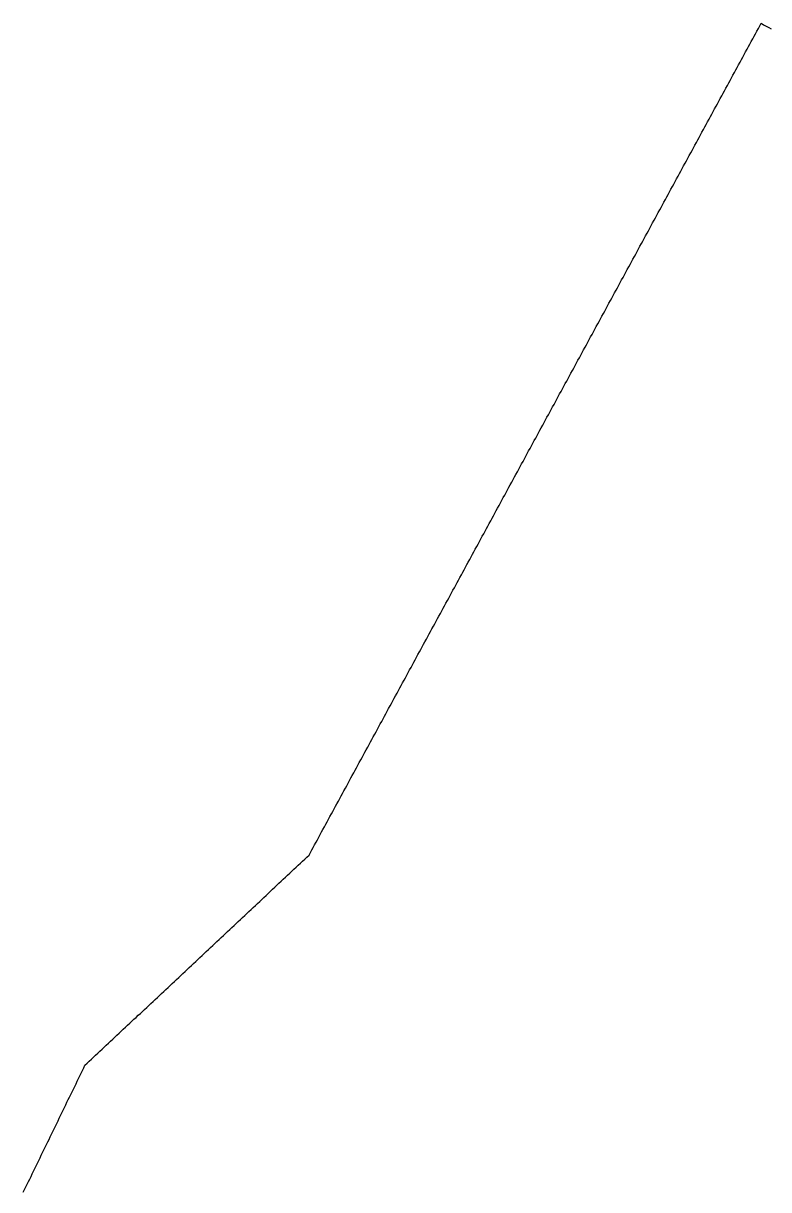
# Model space of a CAD drawing. Header units: inches. Extents: x 130170 to 284068, y 377793 to 804530.
# Drawn here: x 157390 to 159913, y 621298 to 625245 of the extents above; entities that cross this region are included whole.
import ezdxf

# ---------------------------------------------------------------- set-up
doc = ezdxf.new("R2010")
doc.units = ezdxf.units.IN
doc.header["$MEASUREMENT"] = 0
doc.layers.add('muni_il', color=7, linetype='Continuous')

msp = doc.modelspace()

# ---------------------------------------------------------------- linework, layer by layer
at = {"layer": 'muni_il'}
msp.add_lwpolyline([(157390.3, 621289.3), (157394.6, 621298.2), (157399, 621307.2), (157403.3, 621316.1), (157407.7, 621325.1), (157412, 621334), (157416.4, 621343), (157420.7, 621351.9), (157425.1, 621360.9), (157429.4, 621369.8), (157433.8, 621378.8), (157438.1, 621387.7), (157442.5, 621396.7), (157446.8, 621405.6), (157451.2, 621414.6), (157455.5, 621423.5), (157459.9, 621432.5), (157464.2, 621441.4), (157468.6, 621450.4), (157472.9, 621459.3), (157477.3, 621468.3), (157481.6, 621477.3), (157486, 621486.2), (157490.3, 621495.2), (157494.7, 621504.1), (157499, 621513.1), (157503.4, 621522), (157507.7, 621531), (157512, 621539.9), (157516.4, 621548.9), (157520.7, 621557.8), (157525.1, 621566.8), (157529.4, 621575.7), (157533.8, 621584.7), (157538.1, 621593.6), (157542.5, 621602.6), (157546.8, 621611.5), (157551.2, 621620.5), (157555.5, 621629.4), (157559.9, 621638.4), (157564.2, 621647.4), (157568.6, 621656.3), (157572.9, 621665.3), (157577.3, 621674.2), (157581.6, 621683.2), (157586, 621692.1), (157590.3, 621701.1), (157594.7, 621710), (157599, 621719), (157606.2, 621725.7), (157613.4, 621732.5), (157620.6, 621739.2), (157627.8, 621746), (157635, 621752.8), (157642.2, 621759.5), (157649.4, 621766.3), (157656.6, 621773), (157663.9, 621779.8), (157671.1, 621786.5), (157678.3, 621793.3), (157685.5, 621800), (157692.7, 621806.8), (157699.9, 621813.6), (157707.1, 621820.3), (157714.3, 621827.1), (157721.5, 621833.8), (157728.7, 621840.6), (157735.9, 621847.3), (157743.1, 621854.1), (157750.3, 621860.9), (157757.5, 621867.6), (157764.7, 621874.4), (157771.9, 621881.1), (157779.1, 621887.9), (157786.3, 621894.6), (157793.5, 621901.4), (157800.7, 621908.1), (157807.9, 621914.9), (157815.1, 621921.7), (157822.3, 621928.4), (157829.5, 621935.2), (157836.7, 621941.9), (157844, 621948.7), (157851.2, 621955.4), (157858.4, 621962.2), (157865.6, 621969), (157872.8, 621975.7), (157880, 621982.5), (157887.2, 621989.2), (157894.4, 621996), (157901.6, 622002.7), (157908.8, 622009.5), (157916, 622016.2), (157923.2, 622023), (157930.4, 622029.8), (157937.6, 622036.5), (157944.8, 622043.3), (157952, 622050), (157959.2, 622056.8), (157966.4, 622063.5), (157973.6, 622070.3), (157980.8, 622077.1), (157988, 622083.8), (157995.2, 622090.6), (158002.4, 622097.3), (158009.6, 622104.1), (158016.8, 622110.8), (158024.1, 622117.6), (158031.3, 622124.4), (158038.5, 622131.1), (158045.7, 622137.9), (158052.9, 622144.6), (158060.1, 622151.4), (158067.3, 622158.1), (158074.5, 622164.9), (158081.7, 622171.6), (158088.9, 622178.4), (158096.1, 622185.2), (158103.3, 622191.9), (158110.5, 622198.7), (158117.7, 622205.4), (158124.9, 622212.2), (158132.1, 622218.9), (158139.4, 622225.7), (158146.6, 622232.6), (158153.9, 622239.4), (158161.2, 622246.2), (158168.4, 622253), (158175.7, 622259.8), (158182.9, 622266.6), (158190.2, 622273.4), (158197.5, 622280.2), (158204.7, 622287), (158212, 622293.8), (158219.2, 622300.6), (158226.5, 622307.5), (158233.7, 622314.3), (158241, 622321.1), (158248.3, 622327.9), (158255.5, 622334.7), (158262.8, 622341.5), (158270, 622348.3), (158277.3, 622355.1), (158284.6, 622361.9), (158291.8, 622368.7), (158299.1, 622375.5), (158306.3, 622382.3), (158313.6, 622389.2), (158320.9, 622396), (158328.1, 622402.8), (158335.4, 622409.6), (158342.6, 622416.4), (158349.9, 622423.2), (158357.2, 622430), (158361.9, 622438.7), (158366.6, 622447.4), (158371.3, 622456.1), (158376.1, 622464.8), (158380.8, 622473.5), (158385.5, 622482.2), (158390.3, 622490.9), (158395, 622499.6), (158399.7, 622508.3), (158404.4, 622517), (158409.2, 622525.7), (158413.9, 622534.4), (158418.6, 622543.1), (158423.3, 622551.8), (158428.1, 622560.5), (158432.8, 622569.2), (158437.5, 622577.9), (158442.2, 622586.6), (158447, 622595.3), (158451.7, 622604), (158456.4, 622612.7), (158461.1, 622621.4), (158465.9, 622630.1), (158470.6, 622638.8), (158475.3, 622647.6), (158480.1, 622656.3), (158484.8, 622665), (158489.5, 622673.7), (158494.2, 622682.4), (158499, 622691.1), (158503.7, 622699.8), (158508.4, 622708.5), (158513.1, 622717.2), (158517.9, 622725.9), (158522.6, 622734.6), (158527.3, 622743.3), (158532, 622752), (158536.8, 622760.7), (158541.5, 622769.4), (158546.2, 622778.1), (158550.9, 622786.8), (158555.7, 622795.5), (158560.4, 622804.2), (158565.1, 622812.9), (158569.9, 622821.6), (158574.6, 622830.3), (158579.3, 622839), (158584, 622847.7), (158588.8, 622856.4), (158593.5, 622865.1), (158598.2, 622873.8), (158603, 622882.5), (158607.7, 622891.2), (158612.4, 622899.9), (158617.2, 622908.6), (158621.9, 622917.3), (158626.6, 622926), (158631.3, 622934.7), (158636.1, 622943.4), (158640.8, 622952.1), (158645.5, 622960.8), (158650.3, 622969.5), (158655, 622978.2), (158659.7, 622986.9), (158664.5, 622995.6), (158669.2, 623004.3), (158673.9, 623013), (158678.6, 623021.7), (158683.4, 623030.4), (158688.1, 623039.1), (158692.8, 623047.8), (158697.6, 623056.5), (158702.3, 623065.2), (158707, 623073.9), (158711.7, 623082.6), (158716.5, 623091.3), (158721.2, 623100), (158725.9, 623108.7), (158730.7, 623117.4), (158735.4, 623126.1), (158740.1, 623134.8), (158744.9, 623143.5), (158749.6, 623152.2), (158754.3, 623160.9), (158759, 623169.6), (158763.8, 623178.3), (158768.5, 623187), (158773.2, 623195.7), (158778, 623204.3), (158782.7, 623213), (158787.4, 623221.7), (158792.2, 623230.4), (158796.9, 623239.1), (158801.6, 623247.8), (158806.3, 623256.5), (158811.1, 623265.2), (158815.8, 623273.9), (158820.5, 623282.6), (158825.3, 623291.3), (158830, 623300), (158834.7, 623308.7), (158839.4, 623317.4), (158844.2, 623326.1), (158848.9, 623334.8), (158853.6, 623343.5), (158858.4, 623352.2), (158863.1, 623360.9), (158867.8, 623369.6), (158872.6, 623378.3), (158877.3, 623387), (158882, 623395.7), (158886.7, 623404.4), (158891.5, 623413.1), (158896.2, 623421.8), (158900.9, 623430.5), (158905.7, 623439.2), (158910.4, 623447.9), (158915.1, 623456.6), (158919.9, 623465.3), (158924.6, 623474), (158929.3, 623482.7), (158934, 623491.4), (158938.8, 623500.1), (158943.5, 623508.8), (158948.2, 623517.5), (158953, 623526.2), (158957.7, 623534.9), (158962.4, 623543.6), (158967.1, 623552.3), (158971.9, 623561), (158976.6, 623569.7), (158981.3, 623578.4), (158986.1, 623587.1), (158990.8, 623595.8), (158995.5, 623604.5), (159000.3, 623613.3), (159005.1, 623622.1), (159009.8, 623630.8), (159014.6, 623639.6), (159019.4, 623648.4), (159024.1, 623657.1), (159028.9, 623665.9), (159033.7, 623674.7), (159038.4, 623683.4), (159043.2, 623692.2), (159048, 623701), (159052.7, 623709.8), (159057.5, 623718.5), (159062.3, 623727.3), (159067.1, 623736.1), (159071.8, 623744.8), (159076.6, 623753.6), (159081.4, 623762.4), (159086.1, 623771.2), (159090.9, 623779.9), (159095.7, 623788.7), (159100.4, 623797.5), (159105.2, 623806.2), (159110, 623815), (159114.7, 623823.8), (159119.5, 623832.5), (159124.3, 623841.3), (159129, 623850.1), (159133.8, 623858.9), (159138.6, 623867.6), (159143.3, 623876.4), (159148.1, 623885.2), (159152.9, 623893.9), (159157.7, 623902.7), (159162.4, 623911.5), (159167.2, 623920.3), (159172, 623929), (159176.7, 623937.8), (159181.5, 623946.6), (159186.3, 623955.3), (159191, 623964.1), (159195.8, 623972.9), (159200.6, 623981.6), (159205.3, 623990.4), (159210.1, 623999.2), (159214.9, 624008), (159219.6, 624016.7), (159224.4, 624025.5), (159229.2, 624034.3), (159233.9, 624043), (159238.7, 624051.8), (159243.5, 624060.6), (159248.3, 624069.4), (159253, 624078.1), (159257.8, 624086.9), (159262.6, 624095.7), (159267.3, 624104.4), (159272.1, 624113.2), (159276.9, 624122), (159281.6, 624130.7), (159286.4, 624139.5), (159291.2, 624148.3), (159295.9, 624157.1), (159300.7, 624165.8), (159305.5, 624174.6), (159310.2, 624183.4), (159315, 624192.1), (159319.8, 624200.9), (159324.5, 624209.7), (159329.3, 624218.5), (159334.1, 624227.2), (159338.9, 624236), (159343.6, 624244.8), (159348.4, 624253.5), (159353.2, 624262.3), (159357.9, 624271.1), (159362.7, 624279.8), (159367.5, 624288.6), (159372.2, 624297.4), (159377, 624306.2), (159381.8, 624314.9), (159386.5, 624323.7), (159391.3, 624332.5), (159396.1, 624341.2), (159400.8, 624350), (159405.6, 624358.8), (159410.4, 624367.6), (159415.1, 624376.3), (159419.9, 624385.1), (159424.7, 624393.9), (159429.4, 624402.6), (159434.2, 624411.4), (159439, 624420.2), (159443.8, 624428.9), (159448.5, 624437.7), (159453.3, 624446.5), (159458.1, 624455.3), (159462.8, 624464), (159467.6, 624472.8), (159472.4, 624481.6), (159477.1, 624490.3), (159481.9, 624499.1), (159486.7, 624507.9), (159491.4, 624516.7), (159496.2, 624525.4), (159501, 624534.2), (159505.7, 624543), (159510.5, 624551.7), (159515.3, 624560.5), (159520, 624569.3), (159524.8, 624578), (159529.6, 624586.8), (159534.4, 624595.6), (159539.1, 624604.4), (159543.9, 624613.1), (159548.7, 624621.9), (159553.4, 624630.7), (159558.2, 624639.4), (159563, 624648.2), (159567.7, 624657), (159572.5, 624665.7), (159577.3, 624674.5), (159582, 624683.3), (159586.8, 624692.1), (159591.6, 624700.8), (159596.3, 624709.6), (159601.1, 624718.4), (159605.9, 624727.1), (159610.6, 624735.9), (159615.4, 624744.7), (159620.2, 624753.5), (159625, 624762.2), (159629.7, 624771), (159634.5, 624779.8), (159639.3, 624788.5), (159644, 624797.3), (159648.8, 624806.1), (159653.6, 624814.8), (159658.3, 624823.6), (159663.1, 624832.4), (159667.9, 624841.2), (159672.6, 624849.9), (159677.4, 624858.7), (159682.2, 624867.5), (159686.9, 624876.2), (159691.7, 624885), (159696.5, 624893.8), (159701.2, 624902.6), (159706, 624911.3), (159710.8, 624920.1), (159715.6, 624928.9), (159720.3, 624937.6), (159725.1, 624946.4), (159729.9, 624955.2), (159734.6, 624963.9), (159739.4, 624972.7), (159744.2, 624981.5), (159748.9, 624990.3), (159753.7, 624999), (159758.5, 625007.8), (159763.2, 625016.6), (159768, 625025.3), (159772.8, 625034.1), (159777.5, 625042.9), (159782.3, 625051.7), (159787.1, 625060.4), (159791.8, 625069.2), (159796.6, 625078), (159801.4, 625086.7), (159806.2, 625095.5), (159810.9, 625104.3), (159815.7, 625113), (159820.5, 625121.8), (159825.2, 625130.6), (159830, 625139.4), (159834.8, 625148.1), (159839.5, 625156.9), (159844.3, 625165.7), (159849.1, 625174.4), (159853.8, 625183.2), (159858.6, 625192), (159863.4, 625200.8), (159868.1, 625209.5), (159872.9, 625218.3), (159877.7, 625227.1), (159882.4, 625235.8), (159887.2, 625244.6), (159895.7, 625239.9), (159904.2, 625235.1), (159912.7, 625230.4), (159921.1, 625225.6)], dxfattribs=at)

doc.saveas('drawing.dxf')
